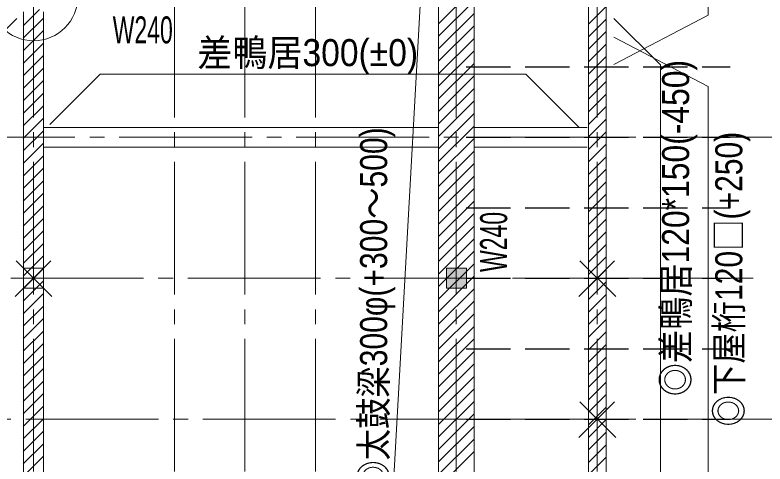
# Model space of a CAD drawing. Units: millimetres at full size, sheet at 1:100; details may follow other scales. Extents: x -20206 to -461, y -13906 to 13689.
# Drawn here: x -10177 to -5095, y -9210 to -6166 of the extents above; entities that cross this region are included whole.
import ezdxf
from ezdxf.enums import TextEntityAlignment as Align

# ---------------------------------------------------------------- set-up
doc = ezdxf.new("R2010")
doc.units = ezdxf.units.MM
doc.header["$LTSCALE"] = 100
doc.linetypes.add('CHAIN2', pattern=[12, 9, -1, 1, -1])
doc.linetypes.add('DASHED3', pattern=[4, 3, -1])
for name, color, linetype, lineweight in [('1-0_通り心', 253, 'CHAIN2', 9), ('1-1_構造・躯体', 7, 'Continuous', 18), ('1-3_仕上げ', 3, 'DASHED3', 25), ('1-4_見え掛り', 5, 'Continuous', 15), ('1-B_予備', 4, 'Continuous', 9), ('1-C_ハッチ', 253, 'Continuous', 9), ('1-E_文字', 3, 'Continuous', 9)]:
    doc.layers.add(name, color=color, linetype=linetype, lineweight=lineweight)
doc.styles.add('ＭＳ Ｐゴシック', font='')
doc.styles.get('ＭＳ Ｐゴシック').set_extended_font_data('MS PGothic')

msp = doc.modelspace()

# ---------------------------------------------------------------- linework, layer by layer
at = {"layer": '1-0_通り心'}
for p, q in [((-10051.7, -1161.4), (-10051.7, -13330)), ((-9096.7, -1161.4), (-9096.7, -13330)), ((-8619.2, -1161.4), (-8619.2, -13330)), ((-8141.7, -1161.4), (-8141.7, -13330)), ((-7186.7, -1161.4), (-7186.7, -13330)), ((-6231.7, -1161.4), (-6231.7, -13330)), ((-4970.9, -6995.5), (-10684.2, -6995.5)), ((-19806.3, -7950.5), (-5174.5, -7950.5)), ((-6804.3, -8905.5), (-19806.3, -8905.5)), ((-4970.9, -8905.5), (-6804.3, -8905.5))]:
    msp.add_line(p, q, dxfattribs=at)
at = {"layer": '1-1_構造・躯体', "color": 6, "lineweight": 20}
for points in [[(-10119.2, -8018), (-9984.2, -8018), (-9984.2, -7883), (-10119.2, -7883)], [(-7253.6, -8018), (-7118.6, -8018), (-7118.6, -7883), (-7253.6, -7883)]]:
    msp.add_lwpolyline(points, close=True, dxfattribs=at)
at = {"layer": '1-3_仕上げ'}
for p, q in [((-7119.9, -6518), (-5331.7, -6518)), ((-7119.9, -6995.5), (-5331.7, -6995.5)), ((-7119.9, -7473), (-5331.7, -7473)), ((-7119.9, -7950.5), (-5331.7, -7950.5)), ((-7119.9, -8428), (-5331.7, -8428)), ((-7119.9, -8905.5), (-5331.7, -8905.5))]:
    msp.add_line(p, q, dxfattribs=at)
at = {"layer": '1-4_見え掛り'}
for p, q in [((-6291.7, -3015.5), (-6291.7, -10975.5)), ((-6171.7, -3015.5), (-6171.7, -10975.5)), ((-7306.7, -3115.5), (-7306.7, -9986.8)), ((-7066.7, -3115.5), (-7066.7, -9916.8)), ((-10119.2, -9793), (-10119.2, -6144.1)), ((-9984.2, -9793), (-9984.2, -6144.1)), ((-7306.7, -6928), (-9984.2, -6928)), ((-6299.2, -6928), (-7066.7, -6928)), ((-7306.7, -7063), (-9984.2, -7063)), ((-6299.2, -7063), (-7066.7, -7063))]:
    msp.add_line(p, q, dxfattribs=at)
at = {"layer": '1-B_予備'}
for p, q in [((-10164.9, -6189.8), (-10479.2, -6504.1)), ((-6120.3, -6502.6), (-5480.4, -6168.6)), ((-6118.6, -6189.8), (-5804.2, -6504.1)), ((-6120.3, -6317.4), (-5480.4, -6651.4)), ((-5804.2, -9433), (-5804.2, -6504.1)), ((-9941.5, -6909.3), (-9600.1, -6568)), ((-6716.7, -6568), (-9600.1, -6568)), ((-6357.3, -6927.4), (-6716.7, -6568))]:
    msp.add_line(p, q, dxfattribs=at)
at = {"layer": '1-B_予備', "color": 3, "lineweight": 25}
for p, q in [((-10176.7, -8074.1), (-9934.9, -7832.3)), ((-9926.7, -8074.1), (-10168.6, -7832.3)), ((-6356.7, -8074.1), (-6114.9, -7832.3)), ((-6106.7, -8074.1), (-6348.6, -7832.3)), ((-6356.7, -9029.1), (-6114.9, -8787.3)), ((-6106.7, -9029.1), (-6348.6, -8787.3))]:
    msp.add_line(p, q, dxfattribs=at)
at = {"layer": '1-B_予備'}
for points in [[(-6171.7, -3015.5), (-5480.4, -3379.2), (-5480.4, -6168.6)], [(-7288.8, -10004.6), (-7630.1, -9663.2), (-7430.7, -6101.8)], [(-6171.7, -10975.5), (-5480.4, -10611.7), (-5480.4, -6651.4)]]:
    msp.add_lwpolyline(points, dxfattribs=at)
at = {"layer": '1-B_予備', "color": 8}
msp.add_solid([(-7118.6, -7883), (-7253.6, -7883), (-7118.6, -8018), (-7253.6, -8018)], dxfattribs=at)
at = {"layer": '1-C_ハッチ'}
for p, q in [((-7306.7, -6225.5), (-7066.7, -5985.5)), ((-7306.7, -6310.4), (-7066.7, -6070.4)), ((-10120.6, -6239.5), (-10010.2, -6129.1)), ((-6291.7, -6228.8), (-6171.7, -6108.8)), ((-10120.6, -6324.4), (-9985.6, -6189.4)), ((-7306.7, -6395.2), (-7066.7, -6155.2)), ((-6291.7, -6313.6), (-6171.7, -6193.6)), ((-7306.7, -6480.1), (-7066.7, -6240.1)), ((-10120.6, -6409.2), (-9985.6, -6274.2)), ((-6291.7, -6398.5), (-6171.7, -6278.5)), ((-7306.7, -6565), (-7066.7, -6325)), ((-10120.6, -6494.1), (-9985.6, -6359.1)), ((-6291.7, -6483.3), (-6171.7, -6363.3)), ((-10120.6, -6578.9), (-9985.6, -6443.9)), ((-7306.7, -6649.8), (-7066.7, -6409.8)), ((-6291.7, -6568.2), (-6171.7, -6448.2)), ((-7306.7, -6734.7), (-7066.7, -6494.7)), ((-10120.6, -6663.8), (-9985.6, -6528.8)), ((-6291.7, -6653), (-6171.7, -6533)), ((-7306.7, -6819.5), (-7066.7, -6579.5)), ((-10120.6, -6748.6), (-9985.6, -6613.6)), ((-6291.7, -6737.9), (-6171.7, -6617.9)), ((-10120.6, -6833.5), (-9985.6, -6698.5)), ((-7306.7, -6904.4), (-7066.7, -6664.4)), ((-6291.7, -6822.7), (-6171.7, -6702.7)), ((-7306.7, -6989.2), (-7066.7, -6749.2)), ((-10120.6, -6918.3), (-9985.6, -6783.3)), ((-6291.7, -6907.6), (-6171.7, -6787.6)), ((-7306.7, -7074.1), (-7066.7, -6834.1)), ((-10120.6, -7003.2), (-9985.6, -6868.2)), ((-6291.7, -6992.5), (-6171.7, -6872.5)), ((-10120.6, -7088.1), (-9985.6, -6953.1)), ((-7306.7, -7158.9), (-7066.7, -6918.9)), ((-6291.7, -7077.3), (-6171.7, -6957.3)), ((-7306.7, -7243.8), (-7066.7, -7003.8)), ((-10120.6, -7172.9), (-9985.6, -7037.9)), ((-6291.7, -7162.2), (-6171.7, -7042.2)), ((-7306.7, -7328.6), (-7066.7, -7088.6)), ((-10120.6, -7257.8), (-9985.6, -7122.8)), ((-6291.7, -7247), (-6171.7, -7127)), ((-10120.6, -7342.6), (-9985.6, -7207.6)), ((-7306.7, -7413.5), (-7066.7, -7173.5)), ((-6291.7, -7331.9), (-6171.7, -7211.9)), ((-7306.7, -7498.3), (-7066.7, -7258.3)), ((-10120.6, -7427.5), (-9985.6, -7292.5)), ((-6291.7, -7416.7), (-6171.7, -7296.7)), ((-7306.7, -7583.2), (-7066.7, -7343.2)), ((-10120.6, -7512.3), (-9985.6, -7377.3)), ((-6291.7, -7501.6), (-6171.7, -7381.6)), ((-10120.6, -7597.2), (-9985.6, -7462.2)), ((-7306.7, -7668), (-7066.7, -7428)), ((-6291.7, -7586.4), (-6171.7, -7466.4)), ((-7306.7, -7752.9), (-7066.7, -7512.9)), ((-10120.6, -7682), (-9985.6, -7547)), ((-6291.7, -7671.3), (-6171.7, -7551.3)), ((-7306.7, -7837.7), (-7066.7, -7597.7)), ((-10120.6, -7766.9), (-9985.6, -7631.9)), ((-6291.7, -7756.1), (-6171.7, -7636.1)), ((-10120.6, -7851.7), (-9985.6, -7716.7)), ((-7306.7, -7922.6), (-7066.7, -7682.6)), ((-6291.7, -7841), (-6171.7, -7721)), ((-7306.7, -8007.5), (-7066.7, -7767.5)), ((-10120.6, -7936.6), (-9985.6, -7801.6)), ((-6291.7, -7925.8), (-6171.7, -7805.8)), ((-7306.7, -8092.3), (-7066.7, -7852.3)), ((-10120.6, -8021.4), (-9985.6, -7886.4)), ((-6291.7, -8010.7), (-6171.7, -7890.7)), ((-10120.6, -8106.3), (-9985.6, -7971.3)), ((-7306.7, -8177.2), (-7066.7, -7937.2)), ((-6291.7, -8095.5), (-6171.7, -7975.5)), ((-7306.7, -8262), (-7066.7, -8022)), ((-10120.6, -8191.1), (-9985.6, -8056.1)), ((-6291.7, -8180.4), (-6171.7, -8060.4)), ((-7306.7, -8346.9), (-7066.7, -8106.9)), ((-10120.6, -8276), (-9985.6, -8141)), ((-6291.7, -8265.2), (-6171.7, -8145.2)), ((-10120.6, -8360.8), (-9985.6, -8225.8)), ((-7306.7, -8431.7), (-7066.7, -8191.7)), ((-6291.7, -8350.1), (-6171.7, -8230.1)), ((-7306.7, -8516.6), (-7066.7, -8276.6)), ((-10120.6, -8445.7), (-9985.6, -8310.7)), ((-6291.7, -8434.9), (-6171.7, -8314.9)), ((-7306.7, -8601.4), (-7066.7, -8361.4)), ((-10120.6, -8530.5), (-9985.6, -8395.5)), ((-6291.7, -8519.8), (-6171.7, -8399.8)), ((-10120.6, -8615.4), (-9985.6, -8480.4)), ((-7306.7, -8686.3), (-7066.7, -8446.3)), ((-6291.7, -8604.7), (-6171.7, -8484.7)), ((-7306.7, -8771.1), (-7066.7, -8531.1)), ((-10120.6, -8700.3), (-9985.6, -8565.3)), ((-6291.7, -8689.5), (-6171.7, -8569.5)), ((-7306.7, -8856), (-7066.7, -8616)), ((-10120.6, -8785.1), (-9985.6, -8650.1)), ((-6291.7, -8774.4), (-6171.7, -8654.4)), ((-10120.6, -8870), (-9985.6, -8735)), ((-7306.7, -8940.8), (-7066.7, -8700.8)), ((-6291.7, -8859.2), (-6171.7, -8739.2)), ((-7306.7, -9025.7), (-7066.7, -8785.7)), ((-10120.6, -8954.8), (-9985.6, -8819.8)), ((-6291.7, -8944.1), (-6171.7, -8824.1)), ((-7306.7, -9110.5), (-7066.7, -8870.5)), ((-10120.6, -9039.7), (-9985.6, -8904.7)), ((-6291.7, -9028.9), (-6171.7, -8908.9)), ((-10120.6, -9124.5), (-9985.6, -8989.5)), ((-7306.7, -9195.4), (-7066.7, -8955.4)), ((-6291.7, -9113.8), (-6171.7, -8993.8)), ((-7306.7, -9280.2), (-7066.7, -9040.2)), ((-10120.6, -9209.4), (-9985.6, -9074.4)), ((-6291.7, -9198.6), (-6171.7, -9078.6)), ((-7306.7, -9365.1), (-7066.7, -9125.1)), ((-10120.6, -9294.2), (-9985.6, -9159.2)), ((-6291.7, -9283.5), (-6171.7, -9163.5))]:
    msp.add_line(p, q, dxfattribs=at)
at = {"layer": '1-E_文字', "color": 4}
msp.add_circle((-10050.4, -6040.5), 300, dxfattribs=at)

# ---------------------------------------------------------------- texts
at = {"layer": '1-E_文字', "style": 'ＭＳ Ｐゴシック'}
for s, width, p in [('W240', 0.65, (-9514.9, -6414.1)), ('差鴨居300(±0) ', 0.95, (-8941.7, -6568))]:
    msp.add_text(s, height=183.3, dxfattribs=dict(at, width=width)).set_placement(p, align=Align.BOTTOM_LEFT)
for s, width, p in [('◎差鴨居120*150(-450) ', 0.9, (-5554.2, -8750.6)), ('◎太鼓梁300φ(+300～500)', 0.85, (-7600.3, -9397.4)), ('◎下屋桁120□(+250)', 0.85, (-5193.7, -8955.3)), ('W240', 0.65, (-6787.2, -7908.2))]:
    msp.add_text(s, height=183.3, rotation=90, dxfattribs=dict(at, width=width)).set_placement(p, align=Align.BOTTOM_LEFT)

doc.saveas('drawing.dxf')
